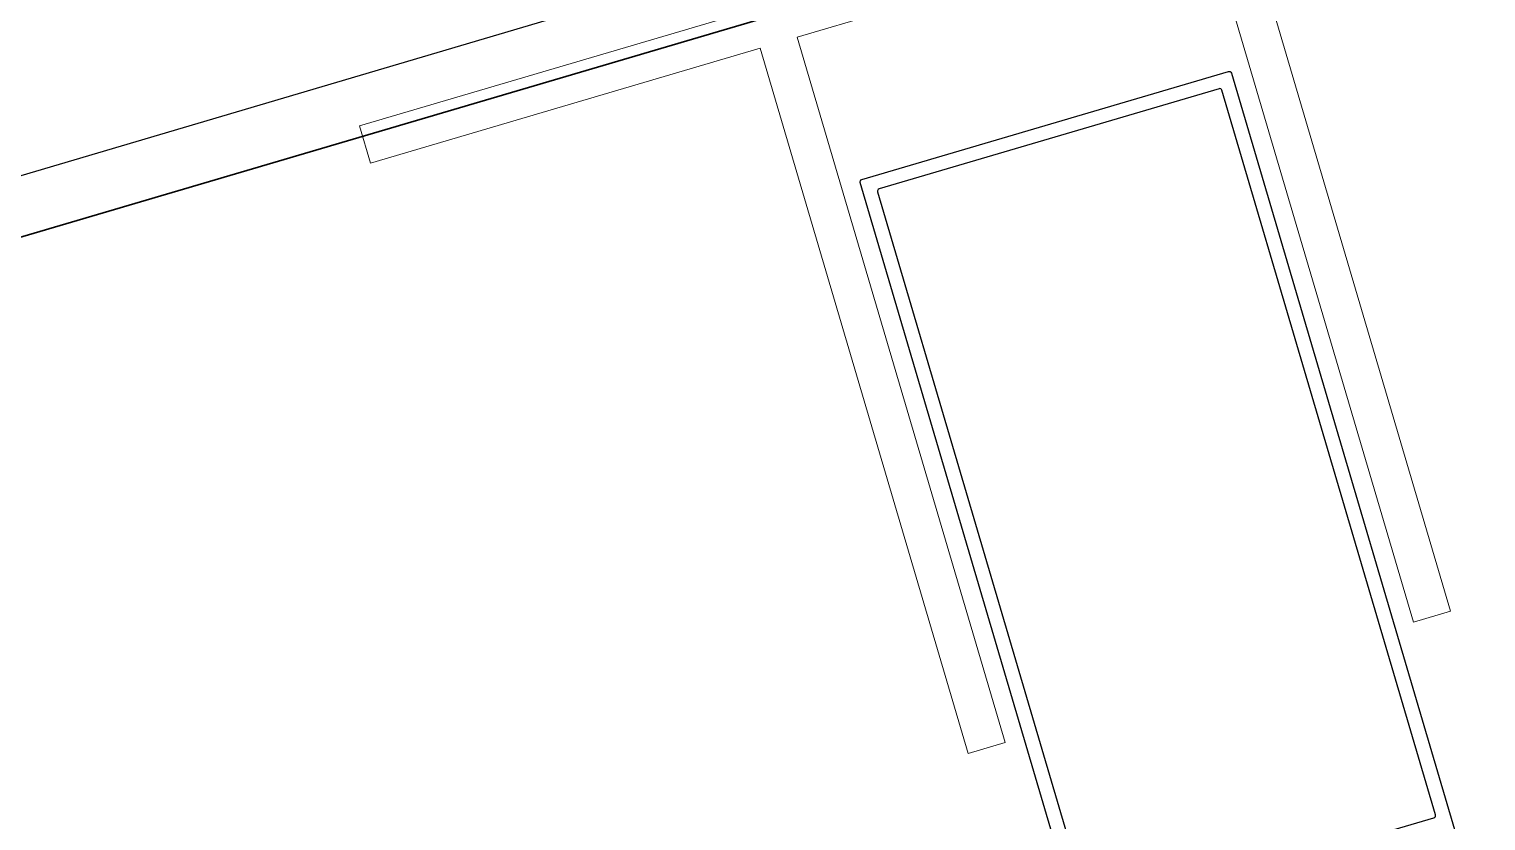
# Model space of a CAD drawing. Header units: millimetres. Extents: x 62878 to 70819, y -67946 to -61850.
# Drawn here: x 64880.93 to 64899.75, y -66935.8 to -66925.57 of the extents above; entities that cross this region are included whole.
import ezdxf

# ---------------------------------------------------------------- set-up
doc = ezdxf.new("R2010")
doc.units = ezdxf.units.MM
doc.linetypes.add('HIDDEN', pattern=[0.375, 0.25, -0.125])
for name, color, linetype, lineweight in [('Dog_dos_yeni', 63, 'Continuous', 5), ('DOGRAMA', 171, 'Continuous', 0), ('DUVAR-yeni', 3, 'Continuous', 30)]:
    doc.layers.add(name, color=color, linetype=linetype, lineweight=lineweight)

msp = doc.modelspace()

# ---------------------------------------------------------------- linework, layer by layer
msp.add_lwpolyline([(68896.02066502631, -63031.43519410248), (69030.25944186504, -63071.18378898385), (69185.2789618937, -62547.65255934227), (68892.99857577804, -62461.10726346668, 1.044367817173394), (68063.1984222013, -62298.72991434322, 0.2043746373996395), (63106.96025407397, -62494.78258919505, 0.3539527355379972), (62932.93996584662, -62997.825353625), (63753.18486962488, -65779.59786478638), (64154.95366467919, -67142.15251756221), (65336.72250243354, -66792.62198400985), (65336.69978150922, -66829.11190277508), (65270.53542169294, -66829.0707046726, 0.6267890062731037), (65270.19918370779, -67369.07059999109), (65531.84452784718, -67369.23351688065, 0.9262424964682344), (66130.08755876668, -67369.60602071379), (66391.73290290477, -67369.76893760463, 0.6267427171847498), (66392.06914089088, -66829.76904228561), (66326.14716633759, -66829.72799510749), (66326.16988726193, -66793.2380763422), (67506.155742504, -67144.12829054108), (68467.02457055586, -63899.0863823687), (68625.20366853199, -63946.03714330423), (68896.02440533682, -63031.42256234252)], format="xyb")
at = {"layer": 'Dog_dos_yeni'}
msp.add_lwpolyline([(64885.19865621805, -66926.82230444091), (64901.50475878036, -66922.01491229683), (64901.64615266697, -66922.49450354865), (64896.61044452273, -66923.97913935785), (64899.29692836796, -66933.09137314268), (64898.81733711613, -66933.23276702924), (64896.13085327088, -66924.12053324445), (64890.85534950072, -66925.67586599693), (64893.54183334595, -66934.78809978177), (64893.06224209415, -66934.92949366836), (64890.37575824889, -66925.81725988355), (64885.34005010464, -66927.30189569276), (64885.19865621805, -66926.82230444091)], close=True, dxfattribs=at)
at = {"layer": 'DOGRAMA', "lineweight": -2, "ltscale": 0.5}
msp.add_lwpolyline([(64894.64978743558, -66937.66209312473), (64891.66920430621, -66927.5523095361, -0.4142135623729288), (64891.68949614811, -66927.51505042777), (64896.42785771622, -66926.11807882827, -0.4142135623729288), (64896.46511682454, -66926.13837067017), (64899.44569995387, -66936.2481542588, -0.4142135623732619)], format="xyb", dxfattribs=at)
msp.add_lwpolyline([(64896.97115462953, -66928.49131047814), (64896.8721789089, -66928.15559660186), (64896.34336577305, -66926.36192531999, 0.4142135623730953), (64896.30610666474, -66926.34163347809), (64891.91305079796, -66927.63680147928, 0.4142135623730951), (64891.89275895601, -66927.67406058758), (64892.42157209186, -66929.46773186944), (64892.52054781249, -66929.80344574573), (64894.65276762227, -66937.03568182337, 0.4142135623730951), (64894.6900267306, -66937.05597366526), (64899.08308259742, -66935.76080566409, 0.4142135623722071), (64899.10337443931, -66935.72354655579)], format="xyb", close=True, dxfattribs=at)
at = {"layer": 'DUVAR-yeni', "linetype": 'HIDDEN', "ltscale": 100}
msp.add_lwpolyline([(63684.77611127552, -65547.59690673709), (64154.95337366842, -67142.15260331293), (65077.08204979165, -66870.42380819631)], dxfattribs=at)

doc.saveas('drawing.dxf')
